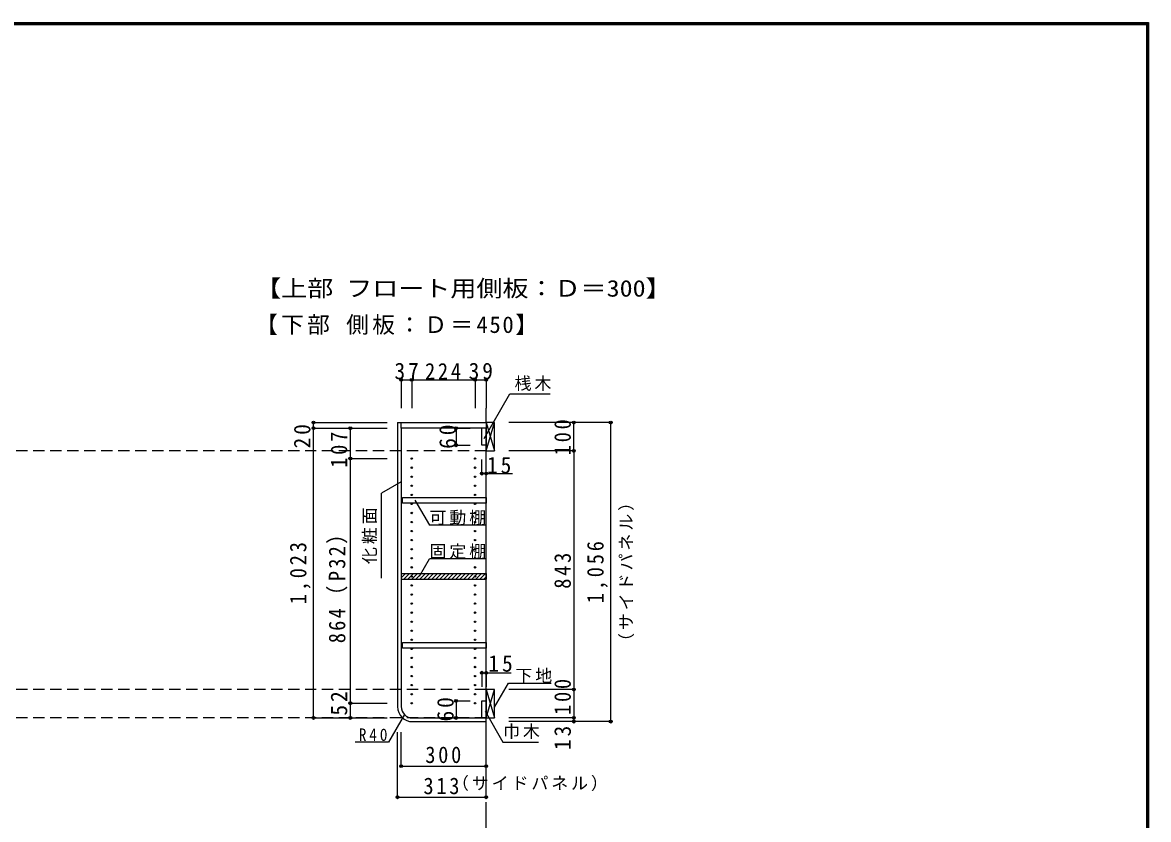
# Model space of a CAD drawing. Units: millimetres at full size, sheet at 1:20; some dimension numbers follow another scale. Extents: x -3922 to 3878, y -2932 to 2722.
# Drawn here: x -100 to 3878, y -92 to 2722 of the extents above; entities that cross this region are included whole.
import ezdxf
from ezdxf.enums import TextEntityAlignment as Align

# ---------------------------------------------------------------- set-up
doc = ezdxf.new("R2010")
doc.units = ezdxf.units.MM
doc.header["$LTSCALE"] = 20
doc.header["$PDMODE"] = 32
doc.header["$PDSIZE"] = 10
doc.linetypes.add('CHAIN1', pattern=[8, 5, -1, 1, -1])
doc.linetypes.add('DASHED2', pattern=[3, 2, -1])
for name, color, linetype in [('0-2_本体', 2, 'Continuous'), ('0-3_固定棚', 3, 'Continuous'), ('0-4_可動棚', 3, 'Continuous'), ('0-5', 4, 'Continuous'), ('0-7_桟木・巾木', 2, 'Continuous'), ('0-8_引き出し', 3, 'Continuous'), ('0-A_文字', 7, 'Continuous'), ('0-B_寸法', 7, 'Continuous'), ('0-C_ハッチ', 4, 'Continuous'), ('F-1_枠', 6, 'Continuous')]:
    doc.layers.add(name, color=color, linetype=linetype)
doc.styles.add('ＭＳ ゴシック', font='')
doc.styles.get('ＭＳ ゴシック').set_extended_font_data('MS Gothic')

msp = doc.modelspace()

# ---------------------------------------------------------------- linework, layer by layer
at = {"layer": '0-2_本体'}
for p, q in [((1224.97, 1309.05), (1537.97, 1309.05)), ((1237.97, 1289.05), (1237.97, 1309.05)), ((1537.97, 1289.05), (1237.97, 1289.05)), ((1537.97, 1309.05), (1537.97, 1289.05))]:
    msp.add_line(p, q, dxfattribs=at)
at = {"layer": '0-2_本体', "color": 3}
msp.add_line((1277.97, 266.05), (1537.97, 266.05), dxfattribs=at)
at = {"layer": '0-3_固定棚', "color": 2}
for p, q in [((1237.97, 776.05), (1537.97, 776.05)), ((1537.97, 776.05), (1537.97, 756.05))]:
    msp.add_line(p, q, dxfattribs=at)
msp.add_lwpolyline([(1237.97, 776.05), (1237.97, 756.05), (1537.97, 756.05)], dxfattribs=at)
at = {"layer": '0-4_可動棚', "color": 2}
for p, q in [((1242.97, 1044.55), (1537.97, 1044.55)), ((1537.97, 1044.55), (1537.97, 1024.55)), ((1242.97, 532.55), (1537.97, 532.55)), ((1537.97, 532.55), (1537.97, 512.55))]:
    msp.add_line(p, q, dxfattribs=at)
for points in [[(1537.97, 1024.55), (1242.97, 1024.55), (1242.97, 1044.55)], [(1537.97, 512.55), (1242.97, 512.55), (1242.97, 532.55)]]:
    msp.add_lwpolyline(points, dxfattribs=at)
at = {"layer": '0-5', "color": 2}
for p, q in [((1224.97, 1309.05), (1224.97, 306.05)), ((1277.97, 253.05), (1537.97, 253.05)), ((1537.97, 253.05), (1537.97, 266.05))]:
    msp.add_line(p, q, dxfattribs=at)
at = {"layer": '0-5', "color": 3}
for p, q in [((1537.97, 1289.05), (1237.97, 1289.05)), ((1237.97, 1289.05), (1237.97, 306.05)), ((1537.97, 266.05), (1537.97, 1289.05))]:
    msp.add_line(p, q, dxfattribs=at)
at = {"layer": '0-5'}
for centre in [(1274.97, 1182.05), (1498.97, 1182.05), (1274.97, 1150.05), (1274.97, 1118.05), (1498.97, 1150.05), (1498.97, 1118.05), (1274.97, 1086.05), (1498.97, 1086.05), (1274.97, 1054.05), (1498.97, 1054.05), (1274.97, 1022.05), (1498.97, 1022.05), (1274.97, 990.05), (1274.97, 958.05), (1498.97, 990.05), (1498.97, 958.05), (1274.97, 926.05), (1498.97, 926.05), (1274.97, 894.05), (1498.97, 894.05), (1274.97, 862.05), (1498.97, 862.05), (1274.97, 830.05), (1274.97, 798.05), (1498.97, 830.05), (1498.97, 798.05), (1274.97, 766.05), (1498.97, 766.05), (1274.97, 734.05), (1498.97, 734.05), (1274.97, 702.05), (1498.97, 702.05), (1274.97, 670.05), (1274.97, 638.05), (1498.97, 670.05), (1498.97, 638.05), (1274.97, 606.05), (1498.97, 606.05), (1274.97, 574.05), (1498.97, 574.05), (1274.97, 542.05), (1498.97, 542.05), (1274.97, 510.05), (1274.97, 478.05), (1498.97, 510.05), (1498.97, 478.05), (1274.97, 446.05), (1498.97, 446.05), (1274.97, 414.05), (1498.97, 414.05), (1274.97, 382.05), (1498.97, 382.05), (1274.97, 350.05), (1274.97, 318.05), (1498.97, 350.05), (1498.97, 318.05)]:
    msp.add_circle(centre, 2.5, dxfattribs=at)
at = {"layer": '0-5', "color": 2}
msp.add_arc((1277.97, 306.05), 53, 180, 270, dxfattribs=at)
at = {"layer": '0-5', "color": 3}
msp.add_arc((1277.97, 306.05), 40, 180, 270, dxfattribs=at)
at = {"layer": '0-7_桟木・巾木'}
for p, q in [((1537.97, 1289.05), (1522.97, 1289.05)), ((1522.97, 1229.05), (1522.97, 1289.05)), ((1537.97, 1289.05), (1537.97, 1248.05)), ((1522.97, 326.05), (1537.97, 326.05)), ((1537.97, 326.05), (1537.97, 266.05))]:
    msp.add_line(p, q, dxfattribs=at)
for points in [[(1537.97, 1229.05), (1526.47, 1229.05), (1522.97, 1229.05)], [(1537.97, 266.05), (1522.97, 266.05), (1522.97, 326.05)]]:
    msp.add_lwpolyline(points, dxfattribs=at)
at = {"layer": '0-8_引き出し'}
for p, q in [((1537.97, 1309.05), (1537.97, 1209.05)), ((1567.97, 1309.05), (1537.97, 1309.05)), ((1567.97, 1209.05), (1567.97, 1309.05)), ((1537.97, 1209.05), (1567.97, 1209.05))]:
    msp.add_line(p, q, dxfattribs=at)
at = {"layer": '0-8_引き出し', "color": 7}
for p, q in [((1537.97, 1209.05), (1567.97, 1309.05)), ((1537.97, 1309.05), (1567.97, 1209.05)), ((1537.97, 366.05), (1567.97, 266.05)), ((1537.97, 266.05), (1567.97, 366.05))]:
    msp.add_line(p, q, dxfattribs=at)
at = {"layer": '0-8_引き出し'}
msp.add_lwpolyline([(1567.97, 266.05), (1567.97, 366.05), (1537.97, 366.05), (1537.97, 266.05)], close=True, dxfattribs=at)
at = {"layer": '0-A_文字'}
for p, q in [((1531.3, 1253.58), (1622.17, 1410.99)), ((1622.17, 1410.99), (1764.4, 1410.99)), ((1237.97, 1099.98), (1167.97, 1059.57)), ((1167.97, 759.57), (1167.97, 1059.57)), ((1286.55, 1035.11), (1337.52, 946.82)), ((1537.52, 946.82), (1337.52, 946.82)), ((1302.5, 766.99), (1337.52, 827.64)), ((1537.52, 827.64), (1337.52, 827.64)), ((1567.97, 304.36), (1616.74, 388.83)), ((1616.74, 388.83), (1767.27, 388.83)), ((1534.16, 289.78), (1597.4, 180.23)), ((1249.12, 278.34), (1192.48, 180.23)), ((1192.48, 180.23), (1075.42, 180.23)), ((1597.4, 180.23), (1723.43, 180.23))]:
    msp.add_line(p, q, dxfattribs=at)
at = {"layer": '0-A_文字', "linetype": 'CHAIN1'}
msp.add_line((1537.97, -1090.95), (1537.97, 1360.05), dxfattribs=at)
at = {"layer": '0-B_寸法', "color": 4}
for p, q in [((1237.97, 1460.05), (1237.97, 1360.05)), ((1237.97, 1460.05), (1537.97, 1460.05)), ((1274.97, 1460.05), (1274.97, 1360.05)), ((1498.97, 1460.05), (1498.97, 1360.05)), ((1537.97, 1460.05), (1537.97, 1360.05)), ((927.97, 1289.05), (927.97, 1309.05)), ((927.97, 1309.05), (1187.97, 1309.05)), ((927.97, 1289.05), (1187.97, 1289.05)), ((927.97, 266.05), (927.97, 1289.05)), ((1057.97, 1289.05), (1187.97, 1289.05)), ((1057.97, 1289.05), (1057.97, 1182.05)), ((1431.63, 1289.05), (1431.63, 1229.05)), ((1431.63, 1289.05), (1481.63, 1289.05)), ((1847.97, 1309.05), (1617.97, 1309.05)), ((1847.97, 1209.05), (1847.97, 1309.05)), ((1977.97, 1309.05), (1847.97, 1309.05)), ((1977.97, 253.05), (1977.97, 1309.05)), ((1431.63, 1229.05), (1481.63, 1229.05)), ((1847.97, 1209.05), (1617.97, 1209.05)), ((1847.97, 1209.05), (1617.97, 1209.05)), ((1847.97, 1209.05), (1847.97, 366.05)), ((1057.97, 1182.05), (1187.97, 1182.05)), ((1057.97, 1182.05), (1057.97, 318.05)), ((1522.97, 1129.05), (1522.97, 1179.05)), ((1537.97, 1129.05), (1537.97, 1179.05)), ((1522.97, 1129.05), (1631.12, 1129.05)), ((1522.97, 426.05), (1522.97, 376.05)), ((1522.97, 426.05), (1626.43, 426.05)), ((1537.97, 426.05), (1537.97, 376.05)), ((1847.97, 366.05), (1617.97, 366.05)), ((1847.97, 366.05), (1847.97, 266.05)), ((1431.63, 326.05), (1431.63, 266.05)), ((1431.63, 326.05), (1481.63, 326.05)), ((1057.97, 318.05), (1187.97, 318.05)), ((1057.97, 318.05), (1057.97, 266.05)), ((927.97, 266.05), (1187.97, 266.05)), ((1057.97, 266.05), (1187.97, 266.05)), ((1431.63, 266.05), (1481.63, 266.05)), ((1847.97, 266.05), (1617.97, 266.05)), ((1977.97, 253.05), (1617.97, 253.05)), ((1847.97, 266.05), (1847.97, 253.05)), ((1224.97, -13.95), (1224.97, 216.05)), ((1237.97, 96.05), (1237.97, 216.05)), ((1537.97, 96.05), (1537.97, 216.05)), ((1537.97, -13.95), (1537.97, 216.05)), ((1237.97, 96.05), (1537.97, 96.05)), ((1224.97, -13.95), (1537.97, -13.95))]:
    msp.add_line(p, q, dxfattribs=at)
at = {"layer": '0-B_寸法', "color": 4, "linetype": 'DASHED2'}
for p, q in [((1537.97, 1209.05), (-1212.03, 1209.05)), ((1537.97, 366.05), (-1212.03, 366.05)), ((1537.97, 266.05), (-1212.03, 266.05))]:
    msp.add_line(p, q, dxfattribs=at)
at = {"layer": '0-B_寸法'}
for p in [(1237.97, 1460.05), (1274.97, 1460.05), (1498.97, 1460.05), (1537.97, 1460.05), (927.97, 1309.05), (1847.97, 1309.05), (1977.97, 1309.05), (927.97, 1289.05), (1057.97, 1289.05), (1431.63, 1289.05), (1431.63, 1229.05), (1847.97, 1209.05), (1057.97, 1182.05), (1522.97, 1129.05), (1537.97, 1129.05), (1522.97, 426.05), (1537.97, 426.05), (1847.97, 366.05), (1057.97, 318.05), (1431.63, 326.05), (927.97, 266.05), (1057.97, 266.05), (1431.63, 266.05), (1847.97, 266.05), (1847.97, 253.05), (1977.97, 253.05), (1237.97, 96.05), (1537.97, 96.05), (1224.97, -13.95), (1537.97, -13.95)]:
    msp.add_point(p, dxfattribs=at)
at = {"layer": '0-C_ハッチ'}
for p, q in [((1237.97, 761.54), (1252.48, 776.05)), ((1246.62, 756.05), (1266.62, 776.05)), ((1260.76, 756.05), (1280.76, 776.05)), ((1274.91, 756.05), (1294.91, 776.05)), ((1289.05, 756.05), (1309.05, 776.05)), ((1303.19, 756.05), (1323.19, 776.05)), ((1317.33, 756.05), (1337.33, 776.05)), ((1331.47, 756.05), (1351.47, 776.05)), ((1345.62, 756.05), (1365.62, 776.05)), ((1359.76, 756.05), (1379.76, 776.05)), ((1373.9, 756.05), (1393.9, 776.05)), ((1388.04, 756.05), (1408.04, 776.05)), ((1402.19, 756.05), (1422.19, 776.05)), ((1416.33, 756.05), (1436.33, 776.05)), ((1430.47, 756.05), (1450.47, 776.05)), ((1444.61, 756.05), (1464.61, 776.05)), ((1458.75, 756.05), (1478.75, 776.05)), ((1472.9, 756.05), (1492.9, 776.05)), ((1487.04, 756.05), (1507.04, 776.05)), ((1501.18, 756.05), (1521.18, 776.05)), ((1515.32, 756.05), (1535.32, 776.05)), ((1529.46, 756.05), (1537.97, 764.55))]:
    msp.add_line(p, q, dxfattribs=at)
at = {"layer": 'F-1_枠'}
for p, q in [((-3922.03, 2722.29), (3877.97, 2722.29)), ((-3922.03, 2718.96), (3877.97, 2718.96)), ((-3922.03, 2715.63), (3877.97, 2715.63)), ((3871.3, 2722.29), (3871.3, -2864.37)), ((3874.63, 2722.29), (3874.63, -2864.37)), ((3877.97, 2722.29), (3877.97, -2864.37))]:
    msp.add_line(p, q, dxfattribs=at)

# ---------------------------------------------------------------- texts
at = {"layer": '0-A_文字', "char_height": 43.99, "attachment_point": 7, "style": 'ＭＳ ゴシック'}
for s, insert in [('\\T1.17;桟木', (1638.38, 1421.2)), ('\\T1.17;可動棚', (1337.52, 946.82)), ('\\T1.17;固定棚', (1337.52, 827.64)), ('\\T1.17;下地', (1641.24, 388.83)), ('\\T1.17;巾木', (1597.4, 192.18)), ('\\T1.38;\\W0.9;R40', (1087.97, 184.37))]:
    msp.add_mtext(s, dxfattribs=dict(at, insert=insert))
at = {"layer": '0-A_文字', "insert": (1152.97, 809.57), "char_height": 43.99, "attachment_point": 7, "rotation": 90, "style": 'ＭＳ ゴシック'}
msp.add_mtext('\\T1.17;化粧面', dxfattribs=at)
at = {"layer": '0-B_寸法', "style": 'ＭＳ ゴシック', "width": 1.15}
msp.add_text('【上部 フロート用側板：Ｄ＝300】', height=58.65, dxfattribs=at).set_placement((721.78, 1736.53), align=Align.BOTTOM_LEFT)
at = {"layer": '0-B_寸法', "attachment_point": 7, "style": 'ＭＳ ゴシック'}
for s, insert, char_height in [('\\T1.15;【下部\\~側板：Ｄ＝450】', (721.78, 1619.05), 58.65), ('\\T1.27;\\W0.95;37', (1213.97, 1461.26), 58.65), ('\\T1.27;\\W0.9;224', (1321.97, 1461.26), 58.65), ('\\T1.27;\\W0.95;39', (1475.97, 1461.26), 58.65), ('\\T1.27;\\W0.95;15', (1540.86, 1129.05), 58.65), ('\\T1.27;\\W0.95;15', (1545.88, 428.52), 58.65), ('\\T1.27;\\W0.9;300', (1322.97, 106.05), 58.65), ('\\T1.27;\\W0.9;313', (1316.47, -3.95), 58.65), ('\\T1.17;（サイドパネル）', (1416.86, 7.93), 43.99)]:
    msp.add_mtext(s, dxfattribs=dict(at, insert=insert, char_height=char_height))
at = {"layer": '0-B_寸法', "attachment_point": 7, "rotation": 90, "style": 'ＭＳ ゴシック'}
for s, insert, char_height in [('\\T1.27;\\W0.9;100', (1837.97, 1194.05), 58.65), ('\\T1.27;\\W0.95;20', (917.97, 1217.92), 58.65), ('\\T1.27;\\W0.9;107', (1047.97, 1149.79), 58.65), ('\\T1.27;\\W0.95;60', (1431.63, 1216.55), 58.65), ('\\T1.17;（サイドパネル）', (2060.47, 506.05), 43.99), ('\\T1.28;\\W0.9;1,023', (917.97, 667.55), 58.65), ('\\T1.22;\\W0.9;864（P32）', (1047.97, 530.05), 58.65), ('\\T1.28;\\W0.9;1,056', (1967.97, 671.05), 58.65), ('\\T1.27;\\W0.9;843', (1837.97, 722.55), 58.65), ('\\T1.27;\\W0.9;100', (1837.97, 277.03), 58.65), ('\\T1.27;\\W0.95;52', (1047.97, 274.32), 58.65), ('\\T1.27;\\W0.95;60', (1424.02, 253.55), 58.65), ('\\T1.27;\\W0.95;13', (1837.97, 152.62), 58.65)]:
    msp.add_mtext(s, dxfattribs=dict(at, insert=insert, char_height=char_height))

doc.saveas('drawing.dxf')
